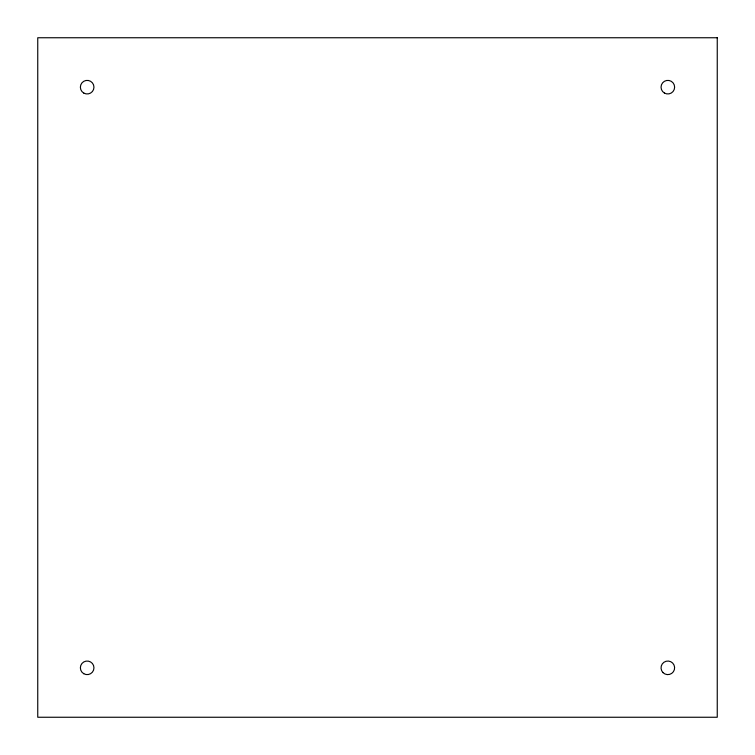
<?xml version="1.0" encoding="UTF-8"?>
<svg xmlns="http://www.w3.org/2000/svg" width="755" height="755" viewBox="0 0 755 755"><rect width="100%" height="100%" fill="white"/><g stroke="black" fill="none" stroke-linecap="round" stroke-linejoin="round"><path stroke-width="1.13" d="M717.25 37.75L37.75 37.75L37.75 717.25L717.25 717.25L717.25 37.75M663.032 672.639A6.795 6.795 0 0 0 674.394 669.591A6.795 6.795 0 0 0 666.07 661.267A6.795 6.795 0 0 0 663.032 672.639M664.438 93.054A6.795 6.795 0 0 0 674.63 87.165A6.795 6.795 0 0 0 664.438 81.285A6.795 6.795 0 0 0 664.438 93.054M83.767 93.054A6.795 6.795 0 0 0 93.96 87.165A6.795 6.795 0 0 0 83.767 81.285A6.795 6.795 0 0 0 83.767 93.054M83.767 673.715A6.795 6.795 0 0 0 93.96 667.835A6.795 6.795 0 0 0 83.767 661.946A6.795 6.795 0 0 0 83.767 673.715"/></g></svg>
